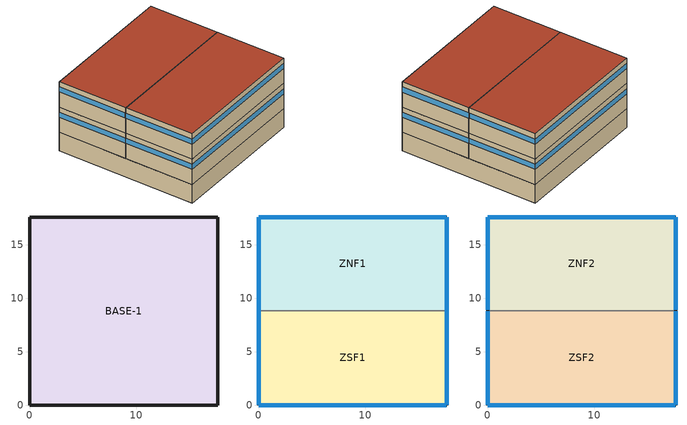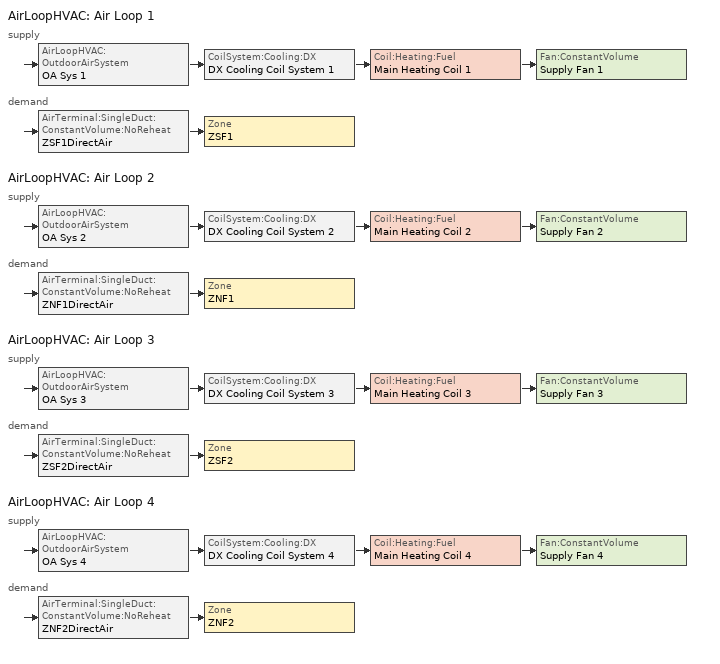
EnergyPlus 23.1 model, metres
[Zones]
BASE-1
 floor ground (SLABL): 0,17.59 17.59,17.59 17.59,0 0,0 z-2.44
 wall ground (UNDRWALL): 0,0 17.59,0 17.59,17.59 0,17.59 0,0 z-2.44:0
ZSF1
 floor to BASE-1 (FLOORR): 0,8.79 17.59,8.79 17.59,0 0,0 z0
 wall outside (WALLR): 0,8.79 0,0 17.59,0 17.59,8.79 z0:3.35
 window (Dbl LoE (e2=.1) Clr 6mm/6mm Air): 17.59,0.01 17.59,8.79 / 0.01,0 17.58,0 / 0,8.79 0,0.01 z2.01:2.67
ZNF1
 floor to BASE-1 (FLOORR): 0,17.59 17.59,17.59 17.59,8.79 0,8.79 z0
 wall outside (WALLR): 17.59,8.79 17.59,17.59 0,17.59 0,8.79 z0:3.35
 wall to ZSF1 (INTWALL-1): 0,8.79 17.59,8.79 z0:3.35
 window (Dbl LoE (e2=.1) Clr 6mm/6mm Air): 17.59,8.8 17.59,17.58 / 17.58,17.59 0.01,17.59 / 0,17.58 0,8.8 z2.01:2.67
ZNF2
 floor to ZNF1 (FLOORR): 0,17.59 17.59,17.59 17.59,8.79 0,8.79 z3.35
 wall outside (WALLR): 17.59,8.79 17.59,17.59 0,17.59 0,8.79 z3.35:6.71
 wall to ZSF2 (INTWALL-1): 0,8.79 17.59,8.79 z3.35:6.71
 window (Dbl LoE (e2=.1) Clr 6mm/6mm Air): 17.59,8.9 17.59,17.58 / 17.58,17.59 0.01,17.59 / 0,17.58 0,8.9 z5.36:6.03
 roof outside (ROOFR): 0,8.79 17.59,8.79 17.59,17.59 0,17.59 z6.71
ZSF2
 floor to ZSF1 (FLOORR): 0,8.79 17.59,8.79 17.59,0 0,0 z3.35
 wall outside (WALLR): 0,8.79 0,0 17.59,0 17.59,8.79 z3.35:6.71
 window (Dbl LoE (e2=.1) Clr 6mm/6mm Air): 17.59,0.01 17.59,8.79 / 0.01,0 17.58,0 / 0,8.79 0,0.01 z5.36:6.03
 roof outside (ROOFR): 0,0 17.59,0 17.59,8.79 0,8.79 z6.71
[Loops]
AirLoopHVAC 'Air Loop 1'
 supply: AirLoopHVAC:OutdoorAirSystem 'OA Sys 1' > CoilSystem:Cooling:DX 'DX Cooling Coil System 1' > Coil:Heating:Fuel 'Main Heating Coil 1' > Fan:ConstantVolume 'Supply Fan 1'
 demand: AirTerminal:SingleDuct:ConstantVolume:NoReheat 'ZSF1DirectAir' > Zone 'ZSF1'
AirLoopHVAC 'Air Loop 2'
 supply: AirLoopHVAC:OutdoorAirSystem 'OA Sys 2' > CoilSystem:Cooling:DX 'DX Cooling Coil System 2' > Coil:Heating:Fuel 'Main Heating Coil 2' > Fan:ConstantVolume 'Supply Fan 2'
 demand: AirTerminal:SingleDuct:ConstantVolume:NoReheat 'ZNF1DirectAir' > Zone 'ZNF1'
AirLoopHVAC 'Air Loop 3'
 supply: AirLoopHVAC:OutdoorAirSystem 'OA Sys 3' > CoilSystem:Cooling:DX 'DX Cooling Coil System 3' > Coil:Heating:Fuel 'Main Heating Coil 3' > Fan:ConstantVolume 'Supply Fan 3'
 demand: AirTerminal:SingleDuct:ConstantVolume:NoReheat 'ZSF2DirectAir' > Zone 'ZSF2'
AirLoopHVAC 'Air Loop 4'
 supply: AirLoopHVAC:OutdoorAirSystem 'OA Sys 4' > CoilSystem:Cooling:DX 'DX Cooling Coil System 4' > Coil:Heating:Fuel 'Main Heating Coil 4' > Fan:ConstantVolume 'Supply Fan 4'
 demand: AirTerminal:SingleDuct:ConstantVolume:NoReheat 'ZNF2DirectAir' > Zone 'ZNF2'
[Building]
Small Office: Loads convergence tolerance value=0.04; Maximum number of warmup days=25; Minimum number of warmup days=6; North axis=0; Solar distribution=FullInteriorAndExterior; Temperature convergence tolerance value=0.4; Terrain=City
[Site:GroundTemperature:BuildingSurface]
20.03, 20.03, 20.13, 20.3, 20.43, 20.52, 20.62, 20.77, 20.78, 20.55, 20.44, 20.2
[Site:Location]
CHICAGO_IL_USA TMY2-94846: Elevation=190; Latitude=41.78; Longitude=-87.75; Time zone=-6
[SizingPeriod:DesignDay] Barometric pressure=99063; Day of month=21; Daylight saving time indicator=No; Humidity condition type=WetBulb; Rain indicator=No; Snow indicator=No; Solar model indicator=ASHRAEClearSky
Name | Daily dry bulb temperature range | Day type | Maximum dry bulb temperature | Month | Sky clearness | Wetbulb or dewpoint at maximum dry bulb | Wind direction | Wind speed
CHICAGO_IL_USA Annual Cooling 1% Design Conditions DB/MCWB | 10.7 | SummerDesignDay | 31.5 | 7 | 1 | 23 | 230 | 5.3
CHICAGO_IL_USA Annual Heating 99% Design Conditions DB | 0 | WinterDesignDay | -17.3 | 1 | 0 | -17.3 | 270 | 4.9
[Construction]
Dbl LoE (e2=.1) Clr 6mm/6mm Air: LoE CLEAR 6MM, AIR 6MM, CLEAR 6MM
FLOORR: CC24, CP01
FURNITURE: WD10
INTWALL-1: GP02, AL21, GP02
ROOFR: BR01, CC24, IN-R, AL33, AC02
SLABL: CC15
UNDRWALL: CC24
WALLR: ST01, IN-W, AL21, GP02
[Material] Thermal absorptance=0.9
Name | Conductivity | Density | Roughness | Solar absorptance | Specific heat | Thickness | Visible absorptance
AC02 | 0.057 | 288 | MediumSmooth | 0.7 | 1339 | 0.0127 | 0.7
BR01 | 0.162 | 1121 | VeryRough | 0.7 | 1464 | 0.0095 | 0.7
CC15 | 1.802 | 2243 | MediumRough | 0.65 | 837 | 0.1524 | 0.65
CC24 | 0.36 | 1282 | MediumRough | 0.65 | 837 | 0.1016 | 0.65
GP02 | 0.16 | 801 | MediumSmooth | 0.75 | 837 | 0.0159 | 0.75
ST01 | 1.802 | 2243 | MediumRough | 0.65 | 837 | 0.0254 | 0.65
WD10 | 0.115 | 513 | MediumSmooth | 0.78 | 1381 | 0.667 | 0.78
[Material:AirGap]
Name | Thermal resistance
AL21 | 0.157
AL33 | 0.162
[Material:NoMass] Roughness=Rough
Name | Solar absorptance | Thermal absorptance | Thermal resistance | Visible absorptance
CP01 | 0.75 | 0.9 | 0.367 | 0.75
IN-R | 0.65 | 0.65 | 2.34226 | 0.65
IN-W | 0.65 | 0.65 | 1.10949 | 0.65
[WindowMaterial:Gas]
AIR 6MM: Gas type=Air; Thickness=0.0063
[WindowMaterial:Glazing] Conductivity=0.9; Front side infrared hemispherical emissivity=0.84; Infrared transmittance at normal incidence=0; Optical data type=SpectralAverage; Thickness=0.006
Name | Back side infrared hemispherical emissivity | Back side solar reflectance at normal incidence | Back side visible reflectance at normal incidence | Front side solar reflectance at normal incidence | Front side visible reflectance at normal incidence | Solar transmittance at normal incidence | Visible transmittance at normal incidence
CLEAR 6MM | 0.84 | 0.071 | 0.08 | 0.071 | 0.08 | 0.775 | 0.881
LoE CLEAR 6MM | 0.1 | 0.22 | 0.078 | 0.17 | 0.055 | 0.6 | 0.84
[AirLoopHVAC]
Name | Design supply air flow rate
Air Loop 1 | 0.71
Air Loop 2 | 0.67
Air Loop 3 | 0.79
Air Loop 4 | 0.75
[AirTerminal:SingleDuct:ConstantVolume:NoReheat] Availability schedule=FAN-SCHED
Name | Maximum air flow rate
ZNF1DirectAir | 0.67
ZNF2DirectAir | 0.75
ZSF1DirectAir | 0.71
ZSF2DirectAir | 0.79
[AvailabilityManager:Scheduled]
Air Loop Avail: Schedule=FAN-SCHED
[Coil:Cooling:DX:SingleSpeed]
ACDXCoil 4: 2023 rated evaporator fan power per volume flow rate=934.4; Availability schedule=FAN-SCHED; Energy input ratio function of flow fraction curve=WindACEIRFFF; Energy input ratio function of temperature curve=WindACEIRFT; Gross rated cooling cop=3; Gross rated sensible heat ratio=0.8; Gross rated total cooling capacity=13973; Part load fraction correlation curve=WindACPLFFPLR; Rated air flow rate=0.75; Total cooling capacity function of flow fraction curve=WindACCoolCapFFF; Total cooling capacity function of temperature curve=WindACCoolCapFT
[Coil:Cooling:DX:TwoStageWithHumidityControlMode] Availability schedule=FAN-SCHED
Name | Normal mode stage 1 2 coil performance | Normal mode stage 1 coil performance | Number of capacity stages | Number of enhanced dehumidification modes | Dehumidification mode 1 stage 1 2 coil performance | Dehumidification mode 1 stage 1 coil performance
ACDXCoil 1 | ACDXCoil 1 Standard Mode-Stage 1&2 | ACDXCoil 1 Standard Mode-Stage 1 | 2 | 0
ACDXCoil 2 | ACDXCoil 2 Standard Mode-Stage 1&2 | ACDXCoil 2 Standard Mode-Stage 1 | 2 | 1 | ACDXCoil 2 Subcool Mode-Stage 1&2 | ACDXCoil 2 Subcool Mode-Stage 1
ACDXCoil 3 |  | ACDXCoil 3 Standard Mode-Stage 1 | 1 | 0
[Coil:Heating:Fuel] Availability schedule=FAN-SCHED; Burner efficiency=0.8; Fuel type=NaturalGas; Nominal capacity=15000
Main Heating Coil 1; Main Heating Coil 2; Main Heating Coil 3; Main Heating Coil 4
[CoilPerformance:DX:Cooling] Energy input ratio function of flow fraction curve=WindACEIRFFF; Part load fraction correlation curve=WindACPLFFPLR; Total cooling capacity function of flow fraction curve=WindACCoolCapFFF
Name | Energy input ratio function of temperature curve | Fraction of air flow bypassed around coil | Gross rated cooling cop | Gross rated sensible heat ratio | Gross rated total cooling capacity | Rated air flow rate | Total cooling capacity function of temperature curve
ACDXCoil 1 Standard Mode-Stage 1 | WindACEIRFT | 0.4 | 3 | 0.8 | 7936.8 | 0.71 | WindACCoolCapFT
ACDXCoil 1 Standard Mode-Stage 1&2 | WindACEIRFT | 0 | 3 | 0.8 | 13228 | 0.71 | WindACCoolCapFT
ACDXCoil 2 Standard Mode-Stage 1 | WindAC2EIRFT | 0.4 | 3.56 | 0.68 | 8428.2 | 0.67 | WindAC2CoolCapFT
ACDXCoil 2 Standard Mode-Stage 1&2 | WindAC2EIRFT | 0 | 3.56 | 0.68 | 14047 | 0.67 | WindAC2CoolCapFT
ACDXCoil 2 Subcool Mode-Stage 1 | WindAC2SubClEIRFT | 0.4 | 3.31 | 0.6 | 7888.8 | 0.67 | WindAC2SubClCoolCapFT
ACDXCoil 2 Subcool Mode-Stage 1&2 | WindAC2SubClEIRFT | 0 | 3.31 | 0.6 | 13148 | 0.67 | WindAC2SubClCoolCapFT
ACDXCoil 3 Standard Mode-Stage 1 | WindACEIRFT | 0 | 3 | 0.8 | 14719 | 0.79 | WindACCoolCapFT
[CoilSystem:Cooling:DX] Availability schedule=FAN-SCHED
Name | Cooling coil | Dehumidification control type
DX Cooling Coil System 1 | ACDXCoil 1
DX Cooling Coil System 2 | ACDXCoil 2 | Multimode
DX Cooling Coil System 3 | ACDXCoil 3
DX Cooling Coil System 4 | ACDXCoil 4
[Controller:OutdoorAir] Economizer control action type=ModulateFlow; Economizer control type=NoEconomizer; Economizer maximum limit dry bulb temperature=19; Economizer minimum limit dry bulb temperature=4; Lockout type=NoLockout; Minimum limit type=FixedMinimum; Minimum outdoor air flow rate=0.032; Minimum outdoor air schedule=Min OA Sched
Name | Maximum outdoor air flow rate
OA Controller 1 | 0.71
OA Controller 2 | 0.67
OA Controller 3 | 0.79
OA Controller 4 | 0.75
[DesignSpecification:OutdoorAir] Outdoor air flow per person=0.00944; Outdoor air flow per zone=0; Outdoor air flow per zone floor area=0; Outdoor air method=Flow/Person
SZ DSOA ZNF1; SZ DSOA ZNF2; SZ DSOA ZSF1; SZ DSOA ZSF2
[ElectricEquipment] Design level=687.5; Design level calculation method=EquipmentLevel; Fraction latent=0; Fraction lost=0; Fraction radiant=0.7; Schedule=EQP-SCHED
Name | Zone or zonelist or space or spacelist
ZNF1 ElecEq 1 | ZNF1
ZNF2 ElecEq 1 | ZNF2
ZSF1 ElecEq 1 | ZSF1
ZSF2 ElecEq 1 | ZSF2
[Fan:ConstantVolume] Availability schedule=FAN-SCHED; Fan total efficiency=0.7; Motor efficiency=0.9; Motor in airstream fraction=1; Pressure rise=600
Name | Maximum flow rate
Supply Fan 1 | 0.71
Supply Fan 2 | 0.67
Supply Fan 3 | 0.79
Supply Fan 4 | 0.75
[InternalMass] Construction=FURNITURE; Surface area=77
Name | Zone or zonelist
ZNF1-MASS | ZNF1
ZNF2-MASS | ZNF2
ZSF1-MASS | ZSF1
ZSF2-MASS | ZSF2
[Lights] Design level calculation method=LightingLevel; End use subcategory=GeneralLights; Fraction radiant=0.35; Fraction replaceable=0; Fraction visible=0.35; Lighting level=3025; Return air fraction=0; Schedule=LIT-SCHED
Name | Zone or zonelist or space or spacelist
ZNF1 Lights 1 | ZNF1
ZNF2 Lights 1 | ZNF2
ZSF1 Lights 1 | ZSF1
ZSF2 Lights 1 | ZSF2
[OtherEquipment]
BASE-1 OthEq 1: Design level=726; Design level calculation method=EquipmentLevel; Fraction latent=0; Fraction lost=0; Fraction radiant=0.7; Fuel type=None; Schedule=AlwaysOn; Zone or zonelist or space or spacelist=BASE-1
[People] Activity level schedule=ZSF1-ActSchd; Fraction radiant=0.7; Number of people=3.27; Number of people calculation method=People; Number of people schedule=OCC-SCHED
Name | Zone or zonelist or space or spacelist
ZNF1 People 1 | ZNF1
ZNF2 People 1 | ZNF2
ZSF1 People 1 | ZSF1
ZSF2 People 1 | ZSF2
[SetpointManager:MixedAir] Control variable=Temperature
Name | Setpoint node or nodelist
Cooling Mixed Air Temp Manager 1 | DX Cooling Coil 1 Outlet Node
Heating Mixed Air Temp Manager 1 | Main Heating Coil 1 Air Outlet Node
Mixed Air Temp Manager 2 | Mixed Air 2 Nodes
Mixed Air Temp Manager 3 | Mixed Air 3 Nodes
Mixed Air Temp Manager 4 | Mixed Air 4 Nodes
[SetpointManager:SingleZone:Cooling]
Cooling Supply Air Temp Manager 1: Control variable=Temperature; Control zone=ZSF1; Maximum supply air temperature=99; Minimum supply air temperature=14; Setpoint node or nodelist=Zone Equipment 1 Inlet Node
[SetpointManager:SingleZone:Heating]
Heating Supply Air Temp Manager 1: Control variable=Temperature; Control zone=ZSF1; Maximum supply air temperature=45; Minimum supply air temperature=-99; Setpoint node or nodelist=Air Loop 1 Outlet Node
[SetpointManager:SingleZone:Humidity:Maximum]
Air Loop 2 Humidity Set Point Manager: Setpoint node or nodelist=DX Cooling Coil 2 Outlet Node
[SetpointManager:SingleZone:Reheat] Control variable=Temperature; Maximum supply air temperature=45; Minimum supply air temperature=14
Name | Control zone | Setpoint node or nodelist
Supply Air Temp Manager 2 | ZNF1 | Supply Air 2 Temp Nodes
Supply Air Temp Manager 3 | ZSF2 | Supply Air 3 Temp Nodes
Supply Air Temp Manager 4 | ZNF2 | Supply Air 4 Temp Nodes
[Sizing:Zone] Account for dedicated outdoor air system=No; Cooling design air flow method=DesignDay; Cooling design air flow rate=0; Dedicated outdoor air high setpoint temperature for design=Autosize; Dedicated outdoor air low setpoint temperature for design=Autosize; Dedicated outdoor air system control strategy=NeutralSupplyAir; Heating design air flow method=DesignDay; Heating design air flow rate=0; Zone cooling design supply air humidity ratio=0.009; Zone cooling design supply air temperature=14; Zone cooling design supply air temperature input method=SupplyAirTemperature; Zone cooling sizing factor=0; Zone heating design supply air humidity ratio=0.004; Zone heating design supply air temperature=50; Zone heating design supply air temperature input method=SupplyAirTemperature; Zone heating sizing factor=0
Name | Design specification outdoor air object
ZSF1 | SZ DSOA ZSF1
ZNF1 | SZ DSOA ZNF1
ZSF2 | SZ DSOA ZSF2
ZNF2 | SZ DSOA ZNF2
[ThermostatSetpoint:DualSetpoint]
DualSetPoint: Cooling setpoint temperature schedule=CLG-SCHED; Heating setpoint temperature schedule=HTG-SCHED
[Zone] Ceiling height=Autocalculate; Multiplier=1; Type=1; Volume=Autocalculate
BASE-1; ZNF1; ZNF2; ZSF1; ZSF2
[ZoneControl:Thermostat] Control 1=DualSetPoint; Control type schedule=Zone Control Type Sched
Name | Zone or zonelist
North zone1 | ZNF1
North zone2 | ZNF2
South zone1 | ZSF1
South zone2 | ZSF2
[Zone equipment]
ZNF1: ZNF1DirectAir
ZNF2: ZNF2DirectAir
ZSF1: ZSF1DirectAir
ZSF2: ZSF2DirectAir
[ZoneInfiltration:DesignFlowRate] Constant term coefficient=1; Design flow rate calculation method=Flow/Zone; Schedule=INF-SCHED; Temperature term coefficient=0.03636; Velocity squared term coefficient=0; Velocity term coefficient=0
Name | Design flow rate | Zone or zonelist or space or spacelist
BASE-1 Infil 1 | 0.402 | BASE-1
ZNF1 Infil 1 | 0.043 | ZNF1
ZNF2 Infil 1 | 0.043 | ZNF2
ZSF1 Infil 1 | 0.043 | ZSF1
ZSF2 Infil 1 | 0.043 | ZSF2
[Curve:Biquadratic] Input unit type for x=Temperature; Input unit type for y=Temperature; Output unit type=Dimensionless
Name | Maximum value of x | Maximum value of y | Minimum value of x | Minimum value of y | Coefficient1 constant | Coefficient2 x | Coefficient3 x 2 | Coefficient4 y | Coefficient5 y 2 | Coefficient6 x y
WindAC2CoolCapFT | 100 | 100 | -100 | -100 | 1.06794 | -0.0312618 | 0.00197431 | -0.00272643 | -5.52654e-05 | -6.31169e-05
WindAC2EIRFT | 100 | 100 | -100 | -100 | 0.17406 | 0.0222815 | -0.000134077 | 0.028298 | 0.000485106 | -0.00167709
WindAC2SubClCoolCapFT | 100 | 100 | -100 | -100 | 0.59678 | 0.0342166 | 0.000113924 | -0.00375859 | -9.17495e-05 | -8.98373e-05
WindAC2SubClEIRFT | 100 | 100 | -100 | -100 | 0.435348 | 0.00401564 | 0.000604235 | 0.015824 | 0.000747287 | -0.00177974
WindACCoolCapFT | 23.88889 | 46.11111 | 12.77778 | 18 | 0.942588 | 0.00954335 | 0.00068377 | -0.0110427 | 5.249e-06 | -9.72e-06
WindACEIRFT | 23.88889 | 46.11111 | 12.77778 | 18 | 0.342414 | 0.034885 | -0.0006237 | 0.00497722 | 0.000437951 | -0.000728028
[Curve:Quadratic]
Name | Maximum value of x | Minimum value of x | Coefficient1 constant | Coefficient2 x | Coefficient3 x 2
WindACCoolCapFFF | 1.5 | 0.5 | 0.8 | 0.2 | 0
WindACEIRFFF | 1.5 | 0.5 | 1.1552 | -0.1808 | 0.0256
WindACPLFFPLR | 1 | 0 | 0.85 | 0.15 | 0
[Schedule:Compact]
ALWAYSON: Through: 12/31, For: Alldays, Until: 24:00, 1
CLG-SCHED: Through: 12/31, For: Weekdays SummerDesignDay WinterDesignDay CustomDay1 CustomDay2, Until: 7:00, 40, Until: 18:00, 23.9, Until: 24:00, 40, For: Weekends Holidays, Until: 7:00, 40, Until: 13:00, 23.9, Until: 24:00, 32.2
EQP-SCHED: Through: 12/31, For: Weekdays SummerDesignDay CustomDay1 CustomDay2, Until: 8:00, 0.17, Until: 17:00, 1, Until: 24:00, 0.17, For: Weekends WinterDesignDay Holidays, Until: 24:00, 0.17
FAN-SCHED: Through: 12/31, For: Weekdays SummerDesignDay WinterDesignDay CustomDay1 CustomDay2, Until: 7:00, 0, Until: 18:00, 1, Until: 24:00, 0, For: Weekends Holidays, Until: 7:00, 0, Until: 13:00, 1, Until: 24:00, 0
HTG-SCHED: Through: 12/31, For: Weekdays SummerDesignDay WinterDesignDay CustomDay1 CustomDay2, Until: 7:00, 12.8, Until: 18:00, 21.1, Until: 24:00, 12.8, For: Weekends Holidays, Until: 7:00, 12.8, Until: 13:00, 21.1, Until: 24:00, 12.8
INF-SCHED: Through: 12/31, For: Weekdays SummerDesignDay CustomDay1 CustomDay2, Until: 7:00, 1, Until: 18:00, 0, Until: 24:00, 1, For: Weekends WinterDesignDay Holidays, Until: 7:00, 1, Until: 13:00, 0, Until: 24:00, 1
LIT-SCHED: Through: 12/31, For: Weekdays SummerDesignDay CustomDay1 CustomDay2, Until: 8:00, 0.2, Until: 17:00, 0.9, Until: 24:00, 0.2, For: Weekends WinterDesignDay Holidays, Until: 24:00, 0.2
MIN OA SCHED: Through: 12/31, For: Weekdays, Until: 6:00, 0.02, Until: 18:00, 1, Until: 24:00, 0.02, For: Weekends Holidays SummerDesignDay WinterDesignDay CustomDay1 CustomDay2, Until: 24:00, 0.02
OCC-SCHED: Through: 12/31, For: Weekdays SummerDesignDay CustomDay1 CustomDay2, Until: 8:00, 0, Until: 9:00, 0.333333, Until: 10:00, 0.666667, Until: 17:00, 1, Until: 18:00, 0.5, Until: 24:00, 0, For: Weekends WinterDesignDay Holidays, Until: 8:00, 0, Until: 9:00, 0.0666667, Until: 10:00, 0.133333, Until: 12:00, 0.2, Until: 13:00, 0.1, Until: 24:00, 0
ZONE CONTROL TYPE SCHED: Through: 12/31, For: Alldays, Until: 24:00, 4
ZSF1-ACTSCHD: Through: 12/31, For: Alldays, Until: 24:00, 149.43
